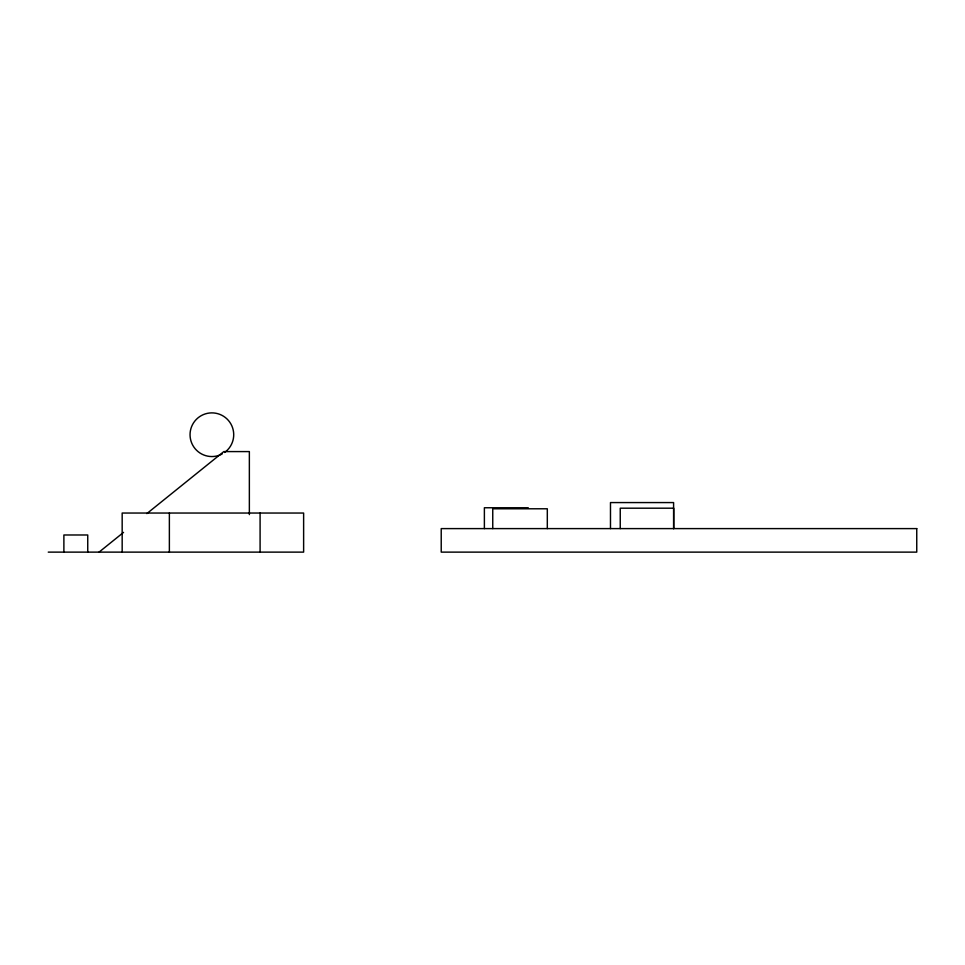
<?xml version="1.0" encoding="UTF-8"?>
<svg xmlns="http://www.w3.org/2000/svg" width="965" height="965" viewBox="0 0 965 965"><rect width="100%" height="100%" fill="white"/><g stroke="black" fill="none" stroke-linecap="round" stroke-linejoin="round"><path stroke-width="1.45" d="M99.057 552.125L123.544 532.391M146.861 513.597L223.808 451.584L249.356 451.584L249.356 514.61M528.265 507.759L484.382 507.759L484.382 528.603M48.25 552.125L303.625 552.125L303.625 513.042L122.169 513.042L122.169 552.125M673.739 528.603L673.739 508.193L620.242 508.193L620.242 528.603M673.594 528.603L673.594 502.572L610.483 502.572L610.483 528.603M547.312 528.603L547.312 508.784L492.753 508.784L492.753 528.603M260.092 513.042L260.092 552.125M169.37 513.042L169.37 552.125M87.743 552.125L87.743 534.984L63.883 534.984L63.883 552.125M222.167 453.984A21.845 21.845 0 0 1 190.045 434.938A21.845 21.845 0 0 1 221.769 415.24A21.845 21.845 0 0 1 224.592 452.476M916.75 528.603L441.222 528.603L441.222 552.125L916.75 552.125L916.75 528.603"/></g></svg>
